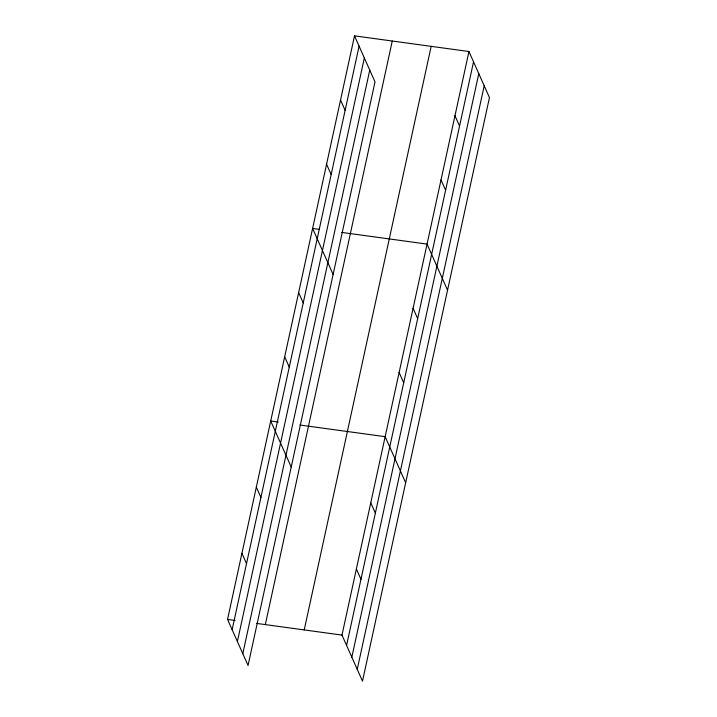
<?xml version="1.0" encoding="UTF-8"?>
<svg xmlns="http://www.w3.org/2000/svg" width="717" height="717" viewBox="0 0 717 717"><rect width="100%" height="100%" fill="white"/><g stroke="black" fill="none" stroke-linecap="round" stroke-linejoin="round"><path stroke-width="1.08" d="M354.503 35.85L375.009 81.908L248.055 665.475L227.549 619.425L354.503 35.85L468.945 51.525L489.451 97.575L362.497 681.15L341.991 635.092L468.945 51.525M232.138 629.723L359.092 46.157M237.39 641.527L364.344 57.952M242.803 653.68L369.757 70.105M265.317 624.597L392.271 41.021M304.223 629.92L431.177 46.354M346.58 645.399L473.534 61.823M351.832 657.193L478.786 73.627M357.245 669.355L484.199 85.78M319.083 229.315L312.612 228.427L333.118 274.486M341.74 232.416L427.054 244.103L447.551 290.152M278.268 422.044L270.712 421.004L291.219 467.063M299.849 425.002L385.154 436.68L405.661 482.738M227.549 619.425L235.104 620.456M256.686 623.414L341.991 635.092M454.981 115.715L459.57 126.013M441.018 179.904L445.598 190.211M340.539 100.039L345.128 110.346M413.082 308.292L417.67 318.599M326.576 164.238L331.164 174.536M399.118 372.49L403.707 382.788M298.648 292.626L303.228 302.924M370.77 502.814L375.358 513.121M284.676 356.815L289.265 367.122M356.376 568.957L360.965 579.255M256.327 487.148L260.916 497.446M241.943 553.282L246.523 563.589"/></g></svg>
